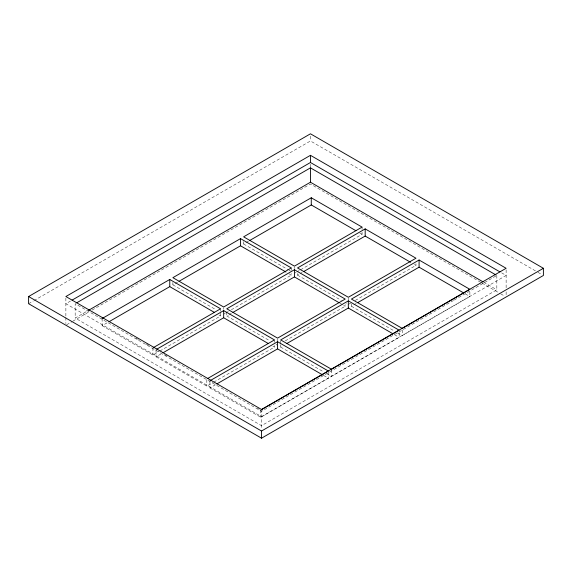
<?xml version="1.0" encoding="UTF-8"?>
<svg xmlns="http://www.w3.org/2000/svg" width="572" height="572" viewBox="0 0 572 572"><rect width="100%" height="100%" fill="white"/><g stroke="black" fill="none" stroke-linecap="round" stroke-linejoin="round"><path stroke-width="0.43" stroke-dasharray="2.86 2.15" d="M28.6 303.711L33.233 301.029M34.005 300.586L310.46 140.977L537.208 271.893M70.499 301.036L65.873 303.711L261.54 416.673L506.127 275.468L500.714 272.336M453.489 300.486L261.54 411.311L75.168 303.711L75.168 318.053L88.324 310.453M66.645 324.782L72.043 321.664M72.816 321.214L89.017 311.862M92.106 310.081L310.46 184.012L481.381 282.697M102.123 318.525L102.123 325.697L108.272 322.15M172.88 282.461L172.88 284.849L174.417 283.962M175.182 283.519L177.492 282.189M243.629 241.613L243.629 244.001L245.166 243.114M245.939 242.671L249.013 240.891M102.123 325.697L152.917 355.026L159.066 351.473M159.838 351.029L220.563 315.966L220.563 311.983M223.673 314.178L225.211 313.292M225.976 312.841L228.285 311.511M231.36 309.738L291.32 275.118L291.32 273.523M294.423 273.33L295.96 272.436M296.732 271.993L299.807 270.22M300.579 269.777L362.076 234.27L362.076 230.287M156.027 349.642L156.027 356.821L161.404 353.71M226.777 311.983L226.777 315.966L228.314 315.079M229.086 314.636L231.388 313.306M297.533 273.523L297.533 275.118L302.145 272.458M156.027 356.821L206.821 386.143L212.97 382.596M213.742 382.153L274.467 347.09L274.467 345.495M285.264 340.855L345.223 306.242L345.223 304.647M350.636 303.117L348.327 304.447L346.017 303.117M355.248 300.45L415.973 265.394L415.973 263.799M209.924 381.56L209.924 387.938L215.308 384.834M280.68 344.702L280.68 347.09L282.218 346.203M351.437 303.846L351.437 306.242L352.974 305.355M353.739 304.912L356.814 303.131M454.268 300.043L496.06 275.911M209.924 387.938L260.725 417.267L328.371 378.206L328.371 371.035M326.855 373.752L331.474 376.419L399.12 337.358L399.12 331.781M397.611 332.897L402.23 335.564L469.877 296.51L469.877 290.133M496.832 275.468L496.832 289.811L261.54 425.654L75.168 318.053M537.98 272.336L541.856 274.574M483.69 282.218L496.832 289.811M482.153 283.14L499.942 293.415M500.714 293.858L504.583 296.089M359.767 232.94L362.076 234.27M414.435 264.5L415.973 265.394M465.258 293.844L469.877 296.51M243.629 244.001L288.267 269.769M289.039 270.22L290.576 271.107M297.533 275.118L341.398 300.45M351.437 306.242L394.53 331.124M289.01 273.788L291.32 275.118M339.832 303.131L342.914 304.905M343.679 305.348L345.223 306.242M394.508 334.692L399.12 337.358M172.88 284.849L215.973 309.731M226.777 315.966L269.877 340.855M276.033 344.408L277.577 345.295M280.68 347.09L323.781 371.972M219.026 315.079L220.563 315.966M272.93 346.203L274.467 347.09M323.752 375.539L328.371 378.206M135.986 338.073L139.067 339.854M145.996 343.851L149.07 345.631M164.493 354.533L167.567 356.313M257.643 408.315L259.18 409.202M506.127 269.884L506.127 288.374M506.127 291.82L506.127 295.259M402.23 329.987L402.23 335.564M362.076 227.098L362.076 229.486M348.327 298.069L348.327 300.464M331.474 370.041L331.474 376.419M310.46 136.193L310.46 140.977M310.46 164.214L310.46 167.66M294.423 266.952L294.423 268.547M291.32 267.946L291.32 270.341M280.68 340.712L280.68 343.901M277.577 338.917L277.577 341.312M274.467 339.918L274.467 342.306M261.54 409.502L261.54 428.728M260.725 410.088L260.725 417.267M223.673 307.8L223.673 309.395M220.563 308.794L220.563 311.189M206.821 379.772L206.821 386.143M152.917 347.855L152.917 355.026M65.873 298.126L65.873 316.616M65.873 317.481L65.873 323.502"/><path stroke-width="0.86" d="M28.6 296.532L310.46 133.805L543.4 268.289L543.4 275.468L261.54 438.195L28.6 303.711L28.6 296.532L261.54 431.023L543.4 268.289M310.46 155.319L65.873 296.532L261.54 409.502L506.127 268.289L310.46 155.319L310.46 162.498L72.043 300.143M76.712 302.817L310.46 167.861L496.06 275.018M88.324 310.453L310.46 182.211L482.918 281.774M102.123 318.525L169.77 279.472L220.563 308.794L153.689 347.411M240.526 238.624L172.88 277.677L223.673 307.007L291.32 267.946L240.526 238.624L240.526 245.796L179.029 281.302M311.275 197.769L243.629 236.829L294.423 266.152L362.076 227.098L311.275 197.769L311.275 204.948L249.778 240.447M109.045 321.707L169.77 286.643L214.407 312.412M156.792 349.199L223.673 310.589L274.467 339.918L207.593 378.528M294.423 269.741L226.777 308.794L277.577 338.123L345.223 299.07L294.423 269.741L294.423 276.912L232.926 312.419M365.179 228.893L297.533 267.946L348.327 297.276L415.973 258.215L365.179 228.893L365.179 236.064L303.682 271.571M162.941 352.824L223.673 317.76L268.311 343.536M209.924 380.766L277.577 341.713L328.371 371.035L261.49 409.645M348.327 300.858L280.68 339.918L331.474 369.24L399.12 330.187L348.327 300.858L348.327 308.036L286.829 343.536M419.083 260.01L351.437 299.07L402.23 328.392L469.877 289.339L419.083 260.01L419.083 267.181L357.586 302.688M216.845 383.941L277.577 348.884L322.98 375.096M310.46 162.498L499.942 271.893M311.275 204.948L355.913 230.716M365.179 236.064L410.589 262.283M419.083 267.181L463.72 292.957M240.526 245.796L285.936 272.007M294.423 276.912L339.067 302.688M348.327 308.036L392.964 333.805M310.46 167.861L310.46 182.211M277.577 341.713L277.577 348.884M261.54 431.023L261.54 438.195M223.673 310.589L223.673 317.76M169.77 279.472L169.77 286.643"/></g></svg>
